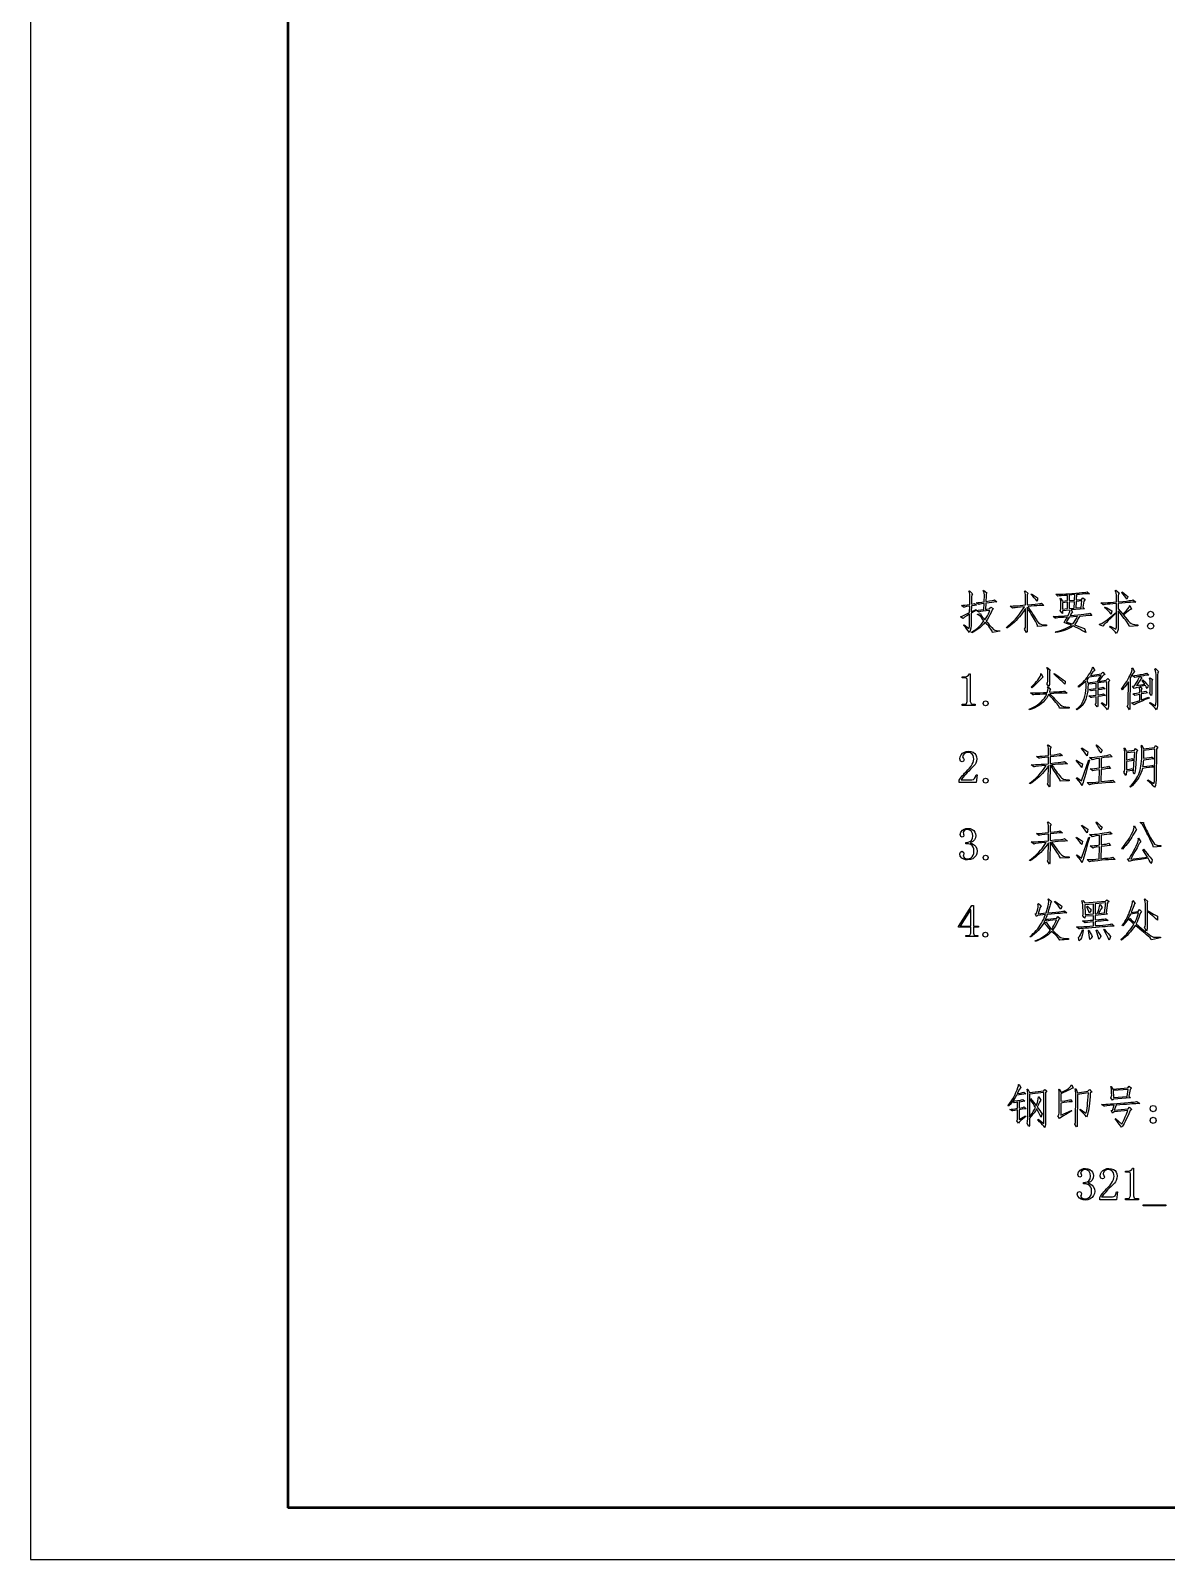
# Model space of a CAD drawing. Extents: x 0 to 420, y 0 to 297.
# Drawn here: x 0 to 110.3, y 0 to 148.5 of the extents above; entities that cross this region are included whole.
import ezdxf

# ---------------------------------------------------------------- set-up
doc = ezdxf.new("R2010")
doc.units = 0

msp = doc.modelspace()

# ---------------------------------------------------------------- linework, layer by layer
at = {"color": 7, "lineweight": 25}
for p, q in [((0, 297), (0, 0)), ((0, 0), (420, 0))]:
    msp.add_line(p, q, dxfattribs=at)
at = {"color": 7, "lineweight": 50}
for p in [(25, 292), (415, 5)]:
    msp.add_line(p, (25, 5), dxfattribs=at)
at = {"color": 7, "lineweight": 25}
for points in [[(91.35, 90.72), (91.33, 90.44), (91.27, 90.22), (91.19, 90.04), (91.09, 90.19), (90.96, 90.36), (90.81, 90.54), (90.63, 90.74), (90.67, 90.79), (91.14, 90.42), (91.19, 90.63), (91.19, 90.85), (91.21, 91.81), (90.93, 91.64), (90.73, 91.51), (90.61, 91.43), (90.56, 91.39), (90.32, 91.55), (90.44, 91.59), (90.63, 91.67), (90.88, 91.8), (91.21, 91.97), (91.23, 92.6), (90.91, 92.55), (90.71, 92.51), (90.63, 92.48), (90.44, 92.67), (90.57, 92.68), (90.75, 92.69), (90.97, 92.72), (91.23, 92.76), (91.25, 93.42), (91.25, 93.71), (91.21, 93.92), (91.14, 94.04), (91.19, 94.07), (91.51, 93.79), (91.43, 93.69), (91.4, 93.46), (91.39, 92.79), (91.55, 92.83), (91.68, 92.86), (91.88, 92.69), (91.69, 92.67), (91.39, 92.63), (91.37, 92.04), (91.84, 92.28), (91.88, 92.21), (91.37, 91.9)], [(91.98, 91.83), (92.28, 91.88), (92.35, 91.69), (92.44, 91.57), (92.56, 91.43), (92.7, 91.27), (92.83, 91.47), (92.95, 91.66), (93.04, 91.84), (93.12, 92.01), (93.18, 92.18), (92.82, 92.13), (92.54, 92.09), (92.32, 92.06), (92.19, 92.03), (92.12, 92), (91.88, 92.18), (92.06, 92.19), (92.31, 92.22), (92.61, 92.27), (92.63, 92.85), (92.38, 92.81), (92.2, 92.78), (92.11, 92.74), (91.86, 92.93), (92.01, 92.94), (92.19, 92.96), (92.4, 92.98), (92.63, 93.02), (92.65, 93.65), (92.62, 93.89), (92.54, 94.09), (92.58, 94.13), (92.88, 93.88), (92.82, 93.77), (92.81, 93.55), (92.79, 93.04), (93.15, 93.1), (93.41, 93.14), (93.57, 93.18), (93.63, 93.21), (93.86, 93.02), (93.74, 93.01), (93.58, 92.99), (93.36, 92.96), (93.1, 92.93), (92.79, 92.88), (92.77, 92.28), (93.19, 92.35), (93.28, 92.51), (93.51, 92.35), (93.4, 92.23), (93.3, 91.99), (93.18, 91.76), (93.07, 91.55), (92.95, 91.34), (92.82, 91.14), (92.98, 90.96), (93.12, 90.79), (93.24, 90.65), (93.36, 90.52), (93.55, 90.34), (93.68, 90.27), (93.84, 90.24), (94.16, 90.21), (94.16, 90.16), (93.44, 90.04), (93.41, 90.16), (93.29, 90.35), (93.19, 90.48), (93.07, 90.64), (92.92, 90.82), (92.74, 91.04), (92.56, 90.85), (92.39, 90.67), (92.2, 90.5), (92.02, 90.36), (91.82, 90.22), (91.62, 90.11), (91.42, 90), (91.39, 90.06), (91.6, 90.19), (91.81, 90.34), (92, 90.49), (92.17, 90.65), (92.33, 90.81), (92.48, 90.98), (92.61, 91.16), (92.48, 91.34), (92.36, 91.48), (92.25, 91.61), (92.11, 91.73), (91.98, 91.78)], [(97.82, 90.63), (97.82, 90.71), (97.75, 90.88), (97.6, 91.14), (97.52, 91.29), (97.43, 91.45), (97.32, 91.62), (97.21, 91.81), (97.09, 92.02), (96.95, 92.24), (96.81, 92.48), (96.81, 90.49), (96.8, 90.11), (96.74, 90.04), (96.56, 90.37), (96.63, 90.52), (96.65, 90.76), (96.65, 92.37), (96.51, 92.16), (96.36, 91.95), (96.21, 91.76), (96.06, 91.57), (95.9, 91.39), (95.74, 91.21), (95.57, 91.05), (95.39, 90.89), (95.21, 90.74), (95.03, 90.59), (94.84, 90.46), (94.79, 90.53), (94.97, 90.68), (95.15, 90.84), (95.33, 91), (95.5, 91.17), (95.66, 91.34), (95.82, 91.52), (95.98, 91.71), (96.13, 91.91), (96.27, 92.11), (96.41, 92.32), (96.54, 92.53), (96.17, 92.5), (95.87, 92.47), (95.64, 92.44), (95.48, 92.42), (95.38, 92.41), (95.14, 92.6), (95.29, 92.6), (95.46, 92.61), (95.66, 92.62), (95.87, 92.63), (96.11, 92.65), (96.37, 92.68), (96.65, 92.71), (96.65, 93.44), (96.64, 93.69), (96.61, 93.89), (96.54, 94.02), (96.6, 94.07), (96.89, 93.83), (96.82, 93.72), (96.81, 93.44), (96.81, 92.71), (97.22, 92.74), (97.57, 92.78), (97.84, 92.81), (98.03, 92.84), (98.15, 92.86), (98.19, 92.88), (98.44, 92.67), (98.32, 92.67), (98.16, 92.66), (97.97, 92.65), (97.75, 92.63), (97.5, 92.61), (97.21, 92.58), (96.89, 92.55), (97.08, 92.24), (97.25, 91.97), (97.4, 91.74), (97.52, 91.54), (97.62, 91.38), (97.7, 91.26), (97.76, 91.17), (97.92, 90.97), (98.06, 90.86), (98.19, 90.82), (98.4, 90.79), (98.68, 90.78), (98.68, 90.69)], [(97.81, 93.41), (97.8, 93.24), (97.77, 93.09), (97.64, 93.24), (97.5, 93.4), (97.35, 93.56), (97.19, 93.72), (97.23, 93.79)], [(102.36, 90.41), (102.43, 90.24), (102.5, 90.04), (102.32, 90.14), (102.13, 90.24), (101.93, 90.35), (101.72, 90.45), (101.5, 90.56), (101.27, 90.67), (101.1, 90.56), (100.91, 90.45), (100.72, 90.36), (100.51, 90.27), (100.3, 90.19), (100.07, 90.13), (99.83, 90.07), (99.58, 90.02), (99.51, 90.11), (99.79, 90.17), (100.05, 90.24), (100.29, 90.32), (100.52, 90.42), (100.73, 90.52), (100.93, 90.63), (101.11, 90.76), (100.98, 90.8), (100.82, 90.85), (100.62, 90.91), (100.39, 90.99), (100.51, 91.19), (100.62, 91.37), (100.71, 91.53), (100.33, 91.5), (100.03, 91.48), (99.8, 91.46), (99.63, 91.44), (99.53, 91.42), (99.34, 91.6), (99.46, 91.6), (99.63, 91.6), (99.85, 91.61), (100.11, 91.63), (100.42, 91.66), (100.78, 91.69), (100.85, 91.85), (100.91, 91.97), (100.95, 92.08), (100.97, 92.21), (100.25, 92.14), (100.25, 91.96), (100.23, 91.88), (100.17, 91.94), (100.02, 92.16), (100.07, 92.29), (100.09, 92.44), (100.09, 92.9), (100.06, 93.12), (100, 93.34), (100.08, 93.37), (100.25, 93.07), (100.72, 93.13), (100.72, 93.63), (100.39, 93.62), (100.12, 93.6), (99.92, 93.58), (99.79, 93.56), (99.6, 93.76), (99.73, 93.75), (99.89, 93.76), (100.08, 93.76), (100.3, 93.77), (100.56, 93.79), (100.84, 93.8), (101.16, 93.83), (101.53, 93.86), (101.85, 93.88), (102.11, 93.91), (102.33, 93.93), (102.5, 93.95), (102.62, 93.97), (102.86, 93.79), (102.75, 93.79), (102.59, 93.78), (102.4, 93.78), (102.17, 93.76), (101.9, 93.74), (101.6, 93.72), (101.57, 93.2), (102.09, 93.25), (102.2, 93.41), (102.43, 93.23), (102.3, 93.07), (102.2, 92.51), (102.37, 92.34), (101.09, 92.23), (101.22, 92.02), (101.1, 91.92), (101.04, 91.81), (100.97, 91.69), (101.37, 91.72), (101.73, 91.75), (102.04, 91.78), (102.3, 91.81), (102.51, 91.84), (102.68, 91.86), (102.81, 91.88), (102.88, 91.9), (103.09, 91.69), (102.95, 91.68), (102.76, 91.67), (102.51, 91.66), (102.22, 91.63), (101.88, 91.6), (101.77, 91.38), (101.65, 91.17), (101.53, 90.97), (101.39, 90.79), (101.61, 90.71), (101.81, 90.63), (102.01, 90.55), (102.19, 90.48)], [(100.88, 93.65), (100.88, 93.14), (101.41, 93.18), (101.44, 93.71)], [(105.41, 94.13), (105.74, 93.9), (105.67, 93.78), (105.65, 93.55), (105.65, 93.02), (106.09, 93.06), (106.44, 93.09), (106.72, 93.13), (106.92, 93.15), (107.05, 93.18), (107.09, 93.2), (107.35, 92.99), (107.22, 92.98), (107.05, 92.97), (106.84, 92.95), (106.6, 92.94), (106.32, 92.92), (106.01, 92.89), (105.65, 92.86), (105.65, 92.34), (106.09, 91.81), (106.3, 92.01), (106.47, 92.18), (106.6, 92.32), (106.72, 92.49), (106.74, 92.63), (106.79, 92.65), (106.93, 92.3), (106.84, 92.28), (106.64, 92.13), (106.45, 91.98), (106.29, 91.85), (106.16, 91.72), (106.35, 91.48), (106.51, 91.29), (106.63, 91.16), (106.78, 91.02), (106.92, 90.91), (107.06, 90.85), (107.27, 90.81), (107.55, 90.78), (107.55, 90.69), (106.74, 90.63), (106.71, 90.73), (106.61, 90.89), (106.45, 91.12), (106.35, 91.26), (106.23, 91.41), (106.11, 91.57), (105.97, 91.75), (105.82, 91.94), (105.65, 92.14), (105.65, 90.56), (105.63, 90.33), (105.57, 90.13), (105.49, 89.95), (105.36, 90.11), (105.2, 90.27), (105.02, 90.43), (104.81, 90.6), (104.86, 90.65), (105.42, 90.35), (105.47, 90.56), (105.49, 90.85), (105.49, 92.85), (105.14, 92.82), (104.84, 92.79), (104.59, 92.77), (104.4, 92.74), (104.27, 92.72), (104.2, 92.71), (103.97, 92.92), (104.09, 92.91), (104.24, 92.92), (104.43, 92.92), (104.65, 92.94), (104.9, 92.95), (105.18, 92.98), (105.49, 93), (105.49, 93.65), (105.45, 93.9), (105.35, 94.07)], [(106.6, 93.53), (106.56, 93.4), (106.48, 93.27), (106.38, 93.43), (106.27, 93.59), (106.14, 93.76), (105.99, 93.93), (106.04, 93.99), (106.24, 93.83), (106.43, 93.67)], [(100.25, 92.3), (100.72, 92.35), (100.72, 92.97), (100.25, 92.92)], [(101.37, 92.41), (101.41, 93.02), (100.88, 92.99), (100.88, 92.37)], [(101.57, 93.04), (101.53, 92.42), (102.04, 92.46), (102.13, 93.11)], [(105.02, 92.14), (105.01, 91.99), (104.97, 91.83), (104.83, 91.98), (104.67, 92.13), (104.5, 92.29), (104.32, 92.46), (104.35, 92.51), (104.53, 92.42), (104.7, 92.32), (104.86, 92.23)], [(109.11, 91.79), (109.02, 91.58), (108.79, 91.49), (108.58, 91.58), (108.49, 91.79), (108.58, 92.02), (108.79, 92.11), (109.02, 92.02)], [(101.23, 90.86), (101.36, 91.03), (101.48, 91.21), (101.59, 91.39), (101.69, 91.58), (100.9, 91.53), (100.79, 91.36), (100.69, 91.2), (100.6, 91.06), (100.84, 90.97), (101.05, 90.91)], [(103.85, 90.86), (103.93, 90.87), (104.05, 90.92), (104.19, 91), (104.37, 91.12), (104.57, 91.27), (104.81, 91.46), (105.08, 91.69), (105.37, 91.95), (105.42, 91.9), (105.14, 91.63), (104.89, 91.39), (104.68, 91.19), (104.5, 91.02), (104.36, 90.88), (104.26, 90.77), (104.19, 90.69), (104.16, 90.65), (103.83, 90.79)], [(109.11, 90.65), (109.02, 90.44), (108.79, 90.35), (108.58, 90.44), (108.49, 90.65), (108.58, 90.88), (108.79, 90.97), (109.02, 90.88)], [(98.96, 84.97), (98.9, 84.78), (98.71, 85.04), (98.79, 85.15), (98.8, 85.3), (98.82, 86.15), (98.8, 86.41), (98.71, 86.6), (98.75, 86.64), (99.04, 86.41), (98.98, 86.3), (98.97, 86.06)], [(103.98, 86.01), (104.16, 86.18), (104.35, 85.97), (104.23, 85.89), (104.1, 85.75), (104, 85.63), (103.88, 85.47), (103.75, 85.29), (104.49, 85.39), (104.63, 85.57), (104.84, 85.37), (104.7, 85.25), (104.7, 83.06), (104.69, 82.85), (104.66, 82.68), (104.61, 82.53), (104.52, 82.64), (104.38, 82.78), (104.22, 82.95), (104.02, 83.15), (104.05, 83.22), (104.47, 82.95), (104.54, 83.06), (104.54, 85.23), (103.68, 85.13), (103.68, 84.6), (103.92, 84.65), (104.09, 84.69), (104.19, 84.73), (104.38, 84.57), (104.22, 84.55), (103.99, 84.51), (103.68, 84.46), (103.68, 83.97), (103.94, 84.01), (104.12, 84.04), (104.23, 84.08), (104.42, 83.92), (104.24, 83.9), (103.99, 83.86), (103.68, 83.81), (103.68, 82.92), (103.61, 82.8), (103.42, 83.08), (103.5, 83.17), (103.52, 83.37), (103.52, 83.8), (103.26, 83.76), (103.08, 83.73), (103, 83.71), (102.79, 83.88), (102.97, 83.89), (103.22, 83.91), (103.52, 83.95), (103.52, 84.44), (103.22, 84.41), (103.03, 84.37), (102.82, 84.51), (102.98, 84.52), (103.21, 84.55), (103.52, 84.59), (103.52, 85.09), (102.72, 85.01), (102.71, 84.68), (102.69, 84.37), (102.64, 84.08), (102.58, 83.82), (102.5, 83.57), (102.4, 83.34), (102.28, 83.14), (102.15, 82.95), (101.99, 82.79), (101.82, 82.64), (101.63, 82.51), (101.58, 82.59), (101.75, 82.71), (101.9, 82.86), (102.04, 83.02), (102.16, 83.2), (102.26, 83.4), (102.35, 83.62), (102.42, 83.86), (102.47, 84.11), (102.51, 84.39), (102.53, 84.68), (102.54, 84.99), (102.52, 85.32), (102.38, 85.19), (102.22, 85.04), (102.03, 84.89), (101.82, 84.73), (101.75, 84.81), (101.93, 84.95), (102.09, 85.08), (102.24, 85.22), (102.37, 85.36), (102.49, 85.51), (102.62, 85.67), (102.74, 85.85), (102.88, 86.04), (103.02, 86.29), (103.11, 86.49), (103.14, 86.64), (103.19, 86.66), (103.37, 86.34), (103.18, 86.2), (103.09, 86.07), (102.95, 85.87)], [(106.65, 85.25), (106.53, 85.09), (106.41, 84.93), (106.29, 84.77), (106.15, 84.62), (106.02, 84.46), (105.96, 84.53), (106.11, 84.73), (106.24, 84.92), (106.36, 85.11), (106.48, 85.29), (106.59, 85.47), (106.69, 85.65), (106.78, 85.83), (106.94, 86.18), (107.01, 86.42), (106.98, 86.55), (107.03, 86.59), (107.24, 86.23), (107.1, 86.09), (107.02, 85.96), (106.92, 85.78), (106.81, 85.55), (106.79, 82.87), (106.78, 82.58), (106.74, 82.53), (106.53, 82.9), (106.61, 83.02), (106.63, 83.27)], [(109.26, 82.92), (109.3, 83.05), (109.32, 83.39), (109.32, 85.95), (109.31, 86.14), (109.28, 86.31), (109.21, 86.46), (109.26, 86.53), (109.56, 86.25), (109.49, 86.16), (109.47, 85.88), (109.47, 83.13), (109.47, 82.91), (109.43, 82.71), (109.37, 82.51), (109.25, 82.67), (109.1, 82.83), (108.91, 83), (108.7, 83.18), (108.75, 83.25)], [(91.26, 86.01), (91.26, 83.34), (91.35, 83.13), (91.46, 83.08), (91.6, 83.06), (91.77, 83.06), (91.77, 82.95), (90.49, 82.95), (90.49, 83.06), (90.65, 83.06), (90.8, 83.08), (90.9, 83.13), (90.98, 83.34), (90.98, 85.46), (90.94, 85.58), (90.81, 85.62), (90.49, 85.62), (90.49, 85.73), (90.65, 85.73), (90.84, 85.74), (90.99, 85.8), (91.11, 85.88), (91.19, 86.01)], [(99.96, 82.67), (99.9, 82.84), (99.71, 83.1), (99.59, 83.24), (99.46, 83.4), (99.29, 83.59), (99.11, 83.8), (98.9, 84.04), (98.79, 83.83), (98.67, 83.63), (98.52, 83.45), (98.36, 83.28), (98.18, 83.12), (97.99, 82.98), (97.78, 82.85), (97.55, 82.73), (97.31, 82.62), (97.04, 82.53), (97.01, 82.6), (97.28, 82.72), (97.54, 82.85), (97.77, 82.99), (97.98, 83.14), (98.17, 83.3), (98.33, 83.48), (98.48, 83.66), (98.61, 83.85), (98.71, 84.06), (98.34, 84.04), (98.02, 84.02), (97.77, 84.01), (97.57, 84), (97.44, 83.99), (97.36, 83.99), (97.13, 84.18), (97.23, 84.17), (97.37, 84.16), (97.55, 84.16), (97.78, 84.17), (98.06, 84.18), (98.39, 84.19), (98.76, 84.22), (98.82, 84.44), (98.83, 84.61), (98.78, 84.73), (98.82, 84.76), (99.08, 84.57), (99.01, 84.47), (98.96, 84.23), (99.35, 84.26), (99.68, 84.28), (99.96, 84.3), (100.17, 84.31), (100.33, 84.32), (100.43, 84.33), (100.47, 84.34), (100.69, 84.13), (100.61, 84.14), (100.47, 84.14), (100.28, 84.14), (100.04, 84.13), (99.75, 84.13), (99.4, 84.11), (99.01, 84.09), (99.17, 83.91), (99.32, 83.74), (99.47, 83.59), (99.6, 83.45), (99.72, 83.32), (99.9, 83.14), (100.05, 83.01), (100.17, 82.92), (100.32, 82.86), (100.56, 82.81), (100.89, 82.78), (100.89, 82.69)], [(98.17, 86.04), (98.34, 85.71), (98.25, 85.64), (98.03, 85.41), (97.9, 85.27), (97.76, 85.12), (97.61, 84.97), (97.44, 84.81), (97.25, 84.66), (97.2, 84.71), (97.39, 84.91), (97.57, 85.1), (97.71, 85.27), (97.84, 85.42), (97.95, 85.56), (98.07, 85.75), (98.13, 85.91), (98.13, 86.02)], [(100.45, 85.01), (100.33, 85.13), (100.19, 85.27), (100.03, 85.42), (99.84, 85.6), (99.63, 85.79), (99.4, 86.01), (99.43, 86.06), (99.6, 85.94), (99.78, 85.82), (99.95, 85.69), (100.13, 85.57), (100.31, 85.44), (100.5, 85.3), (100.49, 85.17)], [(102.7, 85.15), (103.63, 85.27), (103.74, 85.46), (103.86, 85.66), (103.98, 85.87), (102.84, 85.71), (102.71, 85.55), (102.59, 85.41)], [(107.74, 84.78), (107.96, 84.62), (107.89, 84.41), (107.89, 84.23), (108.18, 84.3), (108.33, 84.34), (108.51, 84.16), (108.35, 84.15), (108.15, 84.12), (107.89, 84.08), (107.89, 83.5), (108.63, 83.76), (108.65, 83.67), (108.28, 83.51), (107.97, 83.37), (107.71, 83.26), (107.5, 83.16), (107.35, 83.09), (107.25, 83.04), (107.21, 83.01), (106.95, 83.2), (107.07, 83.22), (107.24, 83.27), (107.46, 83.34), (107.74, 83.44), (107.74, 84.02), (107.42, 83.96), (107.26, 83.92), (107.07, 84.09), (107.21, 84.11), (107.44, 84.14), (107.74, 84.2), (107.74, 84.46), (107.73, 84.63), (107.67, 84.74), (107.39, 84.67), (107.21, 84.6), (107.05, 84.81), (107.24, 84.85), (107.39, 85.1), (107.51, 85.3), (107.6, 85.47), (107.69, 85.66), (107.74, 85.78), (107.39, 85.69), (107.26, 85.66), (107.05, 85.83), (107.24, 85.85), (107.48, 85.89), (107.79, 85.94), (108.09, 86), (108.3, 86.05), (108.42, 86.09), (108.61, 85.9), (108.51, 85.9), (108.34, 85.88), (108.1, 85.84), (107.79, 85.78), (107.93, 85.55), (107.85, 85.49), (107.72, 85.32), (107.62, 85.17), (107.52, 85.02), (107.42, 84.87), (108.23, 85.02), (107.98, 85.37), (108.03, 85.43), (108.23, 85.24), (108.41, 85.06), (108.56, 84.9), (108.53, 84.76), (108.46, 84.6), (108.37, 84.76), (108.3, 84.9)], [(108.91, 84.13), (108.88, 83.92), (108.7, 84.13), (108.74, 84.23), (108.75, 84.41), (108.75, 85.2), (108.74, 85.41), (108.68, 85.6), (108.74, 85.64), (108.98, 85.46), (108.93, 85.32), (108.91, 85.16)], [(93.01, 83.15), (92.94, 82.97), (92.76, 82.9), (92.59, 82.97), (92.52, 83.15), (92.59, 83.32), (92.76, 83.39), (92.94, 83.32)], [(99.04, 78.11), (99.42, 78.16), (99.71, 78.21), (99.9, 78.24), (99.99, 78.27), (100.23, 78.08), (100.1, 78.07), (99.92, 78.06), (99.68, 78.03), (99.39, 78), (99.04, 77.96), (99.04, 77.32), (99.47, 77.36), (99.82, 77.4), (100.09, 77.43), (100.28, 77.46), (100.39, 77.48), (100.43, 77.5), (100.71, 77.27), (100.62, 77.27), (100.49, 77.27), (100.31, 77.26), (100.1, 77.25), (99.83, 77.23), (99.53, 77.2), (99.18, 77.17), (99.35, 76.94), (99.49, 76.73), (99.62, 76.56), (99.72, 76.41), (99.81, 76.29), (99.94, 76.13), (100.06, 75.99), (100.17, 75.88), (100.32, 75.79), (100.56, 75.74), (100.88, 75.73), (100.88, 75.64), (100, 75.59), (100, 75.68), (99.93, 75.84), (99.79, 76.06), (99.7, 76.2), (99.59, 76.36), (99.47, 76.53), (99.34, 76.72), (99.2, 76.94), (99.04, 77.17), (99.02, 75.32), (99.02, 75.07), (98.97, 75.03), (98.78, 75.34), (98.85, 75.48), (98.86, 75.76), (98.88, 77.1), (98.74, 76.89), (98.59, 76.7), (98.44, 76.51), (98.28, 76.33), (98.12, 76.17), (97.96, 76), (97.79, 75.85), (97.61, 75.71), (97.43, 75.57), (97.25, 75.44), (97.06, 75.32), (97.02, 75.39), (97.22, 75.54), (97.41, 75.7), (97.6, 75.86), (97.77, 76.02), (97.94, 76.19), (98.1, 76.37), (98.25, 76.55), (98.39, 76.73), (98.53, 76.92), (98.65, 77.11), (98.24, 77.08), (97.9, 77.05), (97.66, 77.02), (97.51, 77), (97.44, 76.97), (97.18, 77.18), (97.28, 77.18), (97.43, 77.19), (97.62, 77.2), (97.86, 77.21), (98.16, 77.23), (98.5, 77.26), (98.88, 77.29), (98.88, 77.94), (98.51, 77.9), (98.24, 77.86), (98.05, 77.84), (97.95, 77.82), (97.71, 77.99), (97.85, 78), (98.04, 78.01), (98.27, 78.03), (98.55, 78.06), (98.88, 78.1), (98.88, 78.57), (98.88, 78.78), (98.84, 78.95), (98.78, 79.08), (98.83, 79.11), (99.13, 78.89), (99.05, 78.76), (99.04, 78.48)], [(102.63, 78.06), (102.51, 78.23), (102.38, 78.4), (102.24, 78.58), (102.08, 78.76), (102.12, 78.82), (102.7, 78.43), (102.67, 78.24)], [(103.54, 79.11), (103.73, 78.95), (103.91, 78.79), (104.08, 78.62), (104.03, 78.47), (103.96, 78.32), (103.86, 78.5), (103.75, 78.69), (103.63, 78.88), (103.5, 79.08)], [(106.44, 76.55), (106.43, 76.2), (106.39, 76.15), (106.19, 76.47), (106.27, 76.57), (106.28, 76.76), (106.28, 78.22), (106.28, 78.41), (106.27, 78.6), (106.23, 78.8), (106.3, 78.83), (106.42, 78.52), (107.23, 78.59), (107.33, 78.78), (107.56, 78.57), (107.42, 78.45), (107.4, 78.06), (107.38, 77.72), (107.36, 77.42), (107.35, 77.17), (107.33, 76.96), (107.32, 76.79), (107.31, 76.67), (107.3, 76.6), (107.27, 76.42), (107.24, 76.32), (107.18, 76.29), (107.15, 76.38), (107.09, 76.62)], [(108.02, 77.01), (108.42, 77.04), (108.71, 77.07), (108.9, 77.1), (108.98, 77.13), (109.18, 76.96), (109.08, 76.95), (108.91, 76.94), (108.68, 76.91), (108.37, 76.88), (108, 76.83), (107.93, 76.6), (107.85, 76.38), (107.75, 76.16), (107.64, 75.95), (107.51, 75.75), (107.37, 75.55), (107.21, 75.37), (107.03, 75.18), (106.84, 75.01), (106.79, 75.06), (106.95, 75.22), (107.09, 75.39), (107.22, 75.56), (107.35, 75.74), (107.46, 75.91), (107.56, 76.09), (107.64, 76.28), (107.72, 76.47), (107.78, 76.66), (107.82, 76.85), (107.86, 77.06), (107.89, 77.28), (107.92, 77.53), (107.93, 77.8), (107.94, 78.09), (107.94, 78.43), (107.93, 78.7), (107.91, 78.91), (107.88, 79.04), (107.93, 79.08), (108.09, 78.73), (109.16, 78.85), (109.28, 79.06), (109.51, 78.9), (109.37, 78.71), (109.33, 75.73), (109.31, 75.42), (109.26, 75.18), (109.19, 75.01), (109.06, 75.15), (108.9, 75.31), (108.71, 75.48), (108.49, 75.66), (108.53, 75.71), (109.11, 75.38), (109.16, 75.56), (109.18, 75.8), (109.21, 78.69), (108.11, 78.57), (108.09, 77.82), (108.42, 77.86), (108.68, 77.89), (108.86, 77.92), (108.96, 77.94), (109.14, 77.76), (109, 77.75), (108.83, 77.74), (108.62, 77.71), (108.37, 77.68), (108.09, 77.64), (108.08, 77.47), (108.06, 77.26)], [(91.61, 77.73), (91.6, 77.92), (91.55, 78.08), (91.47, 78.21), (91.3, 78.34), (91.05, 78.38), (90.86, 78.35), (90.69, 78.26), (90.58, 78.13), (90.54, 77.97), (90.61, 77.8), (90.67, 77.66), (90.62, 77.53), (90.49, 77.48), (90.32, 77.54), (90.26, 77.75), (90.29, 77.97), (90.38, 78.16), (90.53, 78.31), (90.71, 78.41), (90.89, 78.48), (91.09, 78.5), (91.34, 78.48), (91.55, 78.41), (91.71, 78.29), (91.82, 78.14), (91.89, 77.96), (91.91, 77.76), (91.89, 77.55), (91.82, 77.34), (91.74, 77.2), (91.64, 77.07), (91.51, 76.94), (91.31, 76.75), (91.14, 76.58), (90.98, 76.42), (90.85, 76.27), (90.73, 76.14), (90.57, 75.96), (90.46, 75.82), (90.4, 75.73), (91.44, 75.73), (91.58, 75.76), (91.7, 75.85), (91.79, 76), (91.84, 76.22), (91.95, 76.22), (91.84, 75.47), (90.21, 75.47), (90.21, 75.69), (90.33, 75.87), (90.5, 76.1), (90.61, 76.22), (90.73, 76.36), (90.88, 76.51), (91.04, 76.68), (91.22, 76.87), (91.36, 77.06), (91.47, 77.24), (91.55, 77.41), (91.6, 77.57)], [(102.12, 76.92), (102.03, 77.04), (101.91, 77.19), (101.76, 77.38), (101.57, 77.59), (101.61, 77.64), (101.79, 77.51), (101.98, 77.39), (102.17, 77.27), (102.15, 77.1)], [(102.85, 77.62), (102.77, 77.31), (102.68, 77.01), (102.61, 76.74), (102.53, 76.48), (102.46, 76.24), (102.4, 76.01), (102.34, 75.81), (102.29, 75.62), (102.24, 75.45), (102.19, 75.3), (102.15, 75.17), (102.08, 75.28), (101.97, 75.43), (101.81, 75.64), (101.61, 75.89), (101.64, 75.94), (102.08, 75.61), (102.78, 77.66)], [(105.06, 77.96), (104.94, 77.95), (104.77, 77.94), (104.55, 77.91), (104.29, 77.88), (103.98, 77.83), (103.98, 76.9), (104.26, 76.95), (104.48, 76.98), (104.63, 77.02), (104.71, 77.04), (104.89, 76.83), (104.77, 76.83), (104.57, 76.81), (104.31, 76.77), (103.98, 76.73), (103.96, 75.55), (104.33, 75.59), (104.63, 75.62), (104.86, 75.65), (105.03, 75.67), (105.12, 75.69), (105.34, 75.48), (105.26, 75.49), (105.12, 75.48), (104.93, 75.47), (104.69, 75.45), (104.4, 75.43), (104.06, 75.39), (103.67, 75.36), (103.35, 75.32), (103.11, 75.29), (102.95, 75.27), (102.87, 75.25), (102.63, 75.47), (102.76, 75.46), (102.94, 75.46), (103.17, 75.47), (103.46, 75.5), (103.8, 75.54), (103.82, 76.71), (103.52, 76.67), (103.31, 76.62), (103.2, 76.59), (102.92, 76.8), (103.12, 76.8), (103.33, 76.82), (103.56, 76.85), (103.82, 76.89), (103.82, 77.8), (103.47, 77.75), (103.24, 77.71), (103.13, 77.68), (102.87, 77.89), (102.98, 77.88), (103.14, 77.89), (103.34, 77.92), (103.6, 77.95), (103.91, 77.99), (104.27, 78.05), (104.55, 78.1), (104.74, 78.14), (104.84, 78.17)], [(106.44, 77.68), (106.74, 77.72), (106.94, 77.75), (107.02, 77.78), (107.21, 77.62), (107.25, 78.41), (106.44, 78.34)], [(106.44, 76.73), (106.73, 76.76), (106.92, 76.79), (107, 76.82), (107.12, 76.61), (107.15, 76.82), (107.17, 77.05), (107.18, 77.31), (107.19, 77.59), (106.44, 77.5)], [(93.01, 75.66), (92.94, 75.48), (92.76, 75.41), (92.59, 75.48), (92.52, 75.66), (92.59, 75.83), (92.76, 75.9), (92.94, 75.83)], [(99.04, 70.63), (99.42, 70.68), (99.71, 70.72), (99.9, 70.75), (99.99, 70.78), (100.23, 70.59), (100.1, 70.59), (99.92, 70.57), (99.68, 70.55), (99.39, 70.51), (99.04, 70.47), (99.04, 69.84), (99.47, 69.88), (99.82, 69.91), (100.09, 69.94), (100.28, 69.97), (100.39, 69.99), (100.43, 70.01), (100.71, 69.78), (100.62, 69.79), (100.49, 69.78), (100.31, 69.77), (100.1, 69.76), (99.83, 69.74), (99.53, 69.71), (99.18, 69.68), (99.35, 69.45), (99.49, 69.24), (99.62, 69.07), (99.72, 68.92), (99.81, 68.8), (99.94, 68.64), (100.06, 68.5), (100.17, 68.39), (100.32, 68.31), (100.56, 68.26), (100.88, 68.24), (100.88, 68.15), (100, 68.1), (100, 68.19), (99.93, 68.35), (99.79, 68.57), (99.7, 68.71), (99.59, 68.87), (99.47, 69.04), (99.34, 69.24), (99.2, 69.45), (99.04, 69.68), (99.02, 67.84), (99.02, 67.59), (98.97, 67.54), (98.78, 67.85), (98.85, 67.99), (98.86, 68.27), (98.88, 69.61), (98.74, 69.41), (98.59, 69.21), (98.44, 69.02), (98.28, 68.85), (98.12, 68.68), (97.96, 68.52), (97.79, 68.36), (97.61, 68.22), (97.43, 68.08), (97.25, 67.96), (97.06, 67.84), (97.02, 67.91), (97.22, 68.06), (97.41, 68.21), (97.6, 68.37), (97.77, 68.54), (97.94, 68.7), (98.1, 68.88), (98.25, 69.06), (98.39, 69.24), (98.53, 69.43), (98.65, 69.63), (98.24, 69.59), (97.9, 69.56), (97.66, 69.53), (97.51, 69.51), (97.44, 69.49), (97.18, 69.7), (97.28, 69.69), (97.43, 69.7), (97.62, 69.71), (97.86, 69.72), (98.16, 69.74), (98.5, 69.77), (98.88, 69.8), (98.88, 70.45), (98.51, 70.41), (98.24, 70.38), (98.05, 70.35), (97.95, 70.33), (97.71, 70.5), (97.85, 70.51), (98.04, 70.52), (98.27, 70.54), (98.55, 70.57), (98.88, 70.61), (98.88, 71.08), (98.88, 71.29), (98.84, 71.46), (98.78, 71.59), (98.83, 71.63), (99.13, 71.4), (99.05, 71.27), (99.04, 70.99)], [(102.63, 70.57), (102.51, 70.74), (102.38, 70.92), (102.24, 71.09), (102.08, 71.27), (102.12, 71.33), (102.7, 70.94), (102.67, 70.75)], [(103.54, 71.63), (103.73, 71.46), (103.91, 71.3), (104.08, 71.13), (104.03, 70.98), (103.96, 70.84), (103.86, 71.02), (103.75, 71.2), (103.63, 71.39), (103.5, 71.59)], [(109.79, 69.24), (109.09, 69.17), (109.05, 69.29), (108.97, 69.49), (108.83, 69.76), (108.72, 69.98), (108.61, 70.19), (108.52, 70.37), (108.43, 70.54), (108.32, 70.75), (108.22, 70.96), (108.11, 71.18), (107.97, 71.43), (107.82, 71.54), (107.82, 71.61), (108.12, 71.57), (108.12, 71.49), (108.18, 71.31), (108.31, 71.04), (108.4, 70.85), (108.5, 70.66), (108.6, 70.47), (108.7, 70.28), (108.8, 70.1), (108.96, 69.83), (109.09, 69.63), (109.19, 69.49), (109.32, 69.41), (109.52, 69.35), (109.79, 69.33)], [(91.95, 68.78), (91.92, 68.57), (91.84, 68.37), (91.7, 68.2), (91.52, 68.05), (91.29, 67.97), (91.02, 67.94), (90.82, 67.96), (90.64, 68.02), (90.47, 68.12), (90.3, 68.31), (90.25, 68.52), (90.32, 68.7), (90.46, 68.78), (90.61, 68.7), (90.65, 68.57), (90.61, 68.42), (90.58, 68.31), (90.71, 68.13), (90.85, 68.08), (91, 68.06), (91.19, 68.08), (91.35, 68.15), (91.47, 68.25), (91.56, 68.39), (91.61, 68.58), (91.63, 68.82), (91.61, 69.02), (91.56, 69.19), (91.46, 69.33), (91.32, 69.43), (91.11, 69.5), (90.84, 69.52), (90.84, 69.64), (91.06, 69.66), (91.23, 69.72), (91.36, 69.81), (91.48, 70.01), (91.53, 70.27), (91.49, 70.51), (91.39, 70.7), (91.23, 70.84), (90.98, 70.89), (90.86, 70.87), (90.72, 70.83), (90.58, 70.63), (90.61, 70.45), (90.65, 70.36), (90.61, 70.22), (90.49, 70.17), (90.36, 70.22), (90.3, 70.42), (90.36, 70.65), (90.53, 70.85), (90.69, 70.94), (90.86, 70.99), (91.05, 71.01), (91.27, 70.99), (91.46, 70.91), (91.61, 70.79), (91.73, 70.64), (91.8, 70.49), (91.82, 70.33), (91.79, 70.08), (91.69, 69.88), (91.52, 69.72), (91.28, 69.61), (91.51, 69.51), (91.69, 69.38), (91.81, 69.24), (91.91, 69.01)], [(102.12, 69.43), (102.03, 69.55), (101.91, 69.7), (101.76, 69.89), (101.57, 70.1), (101.61, 70.15), (101.79, 70.03), (101.98, 69.9), (102.17, 69.78), (102.15, 69.61)], [(102.85, 70.13), (102.77, 69.82), (102.68, 69.53), (102.61, 69.25), (102.53, 68.99), (102.46, 68.75), (102.4, 68.53), (102.34, 68.32), (102.29, 68.13), (102.24, 67.96), (102.19, 67.81), (102.15, 67.68), (102.08, 67.79), (101.97, 67.95), (101.81, 68.15), (101.61, 68.4), (101.64, 68.45), (102.08, 68.12), (102.78, 70.17)], [(105.06, 70.47), (104.94, 70.46), (104.77, 70.45), (104.55, 70.42), (104.29, 70.39), (103.98, 70.35), (103.98, 69.42), (104.26, 69.46), (104.48, 69.49), (104.63, 69.53), (104.71, 69.56), (104.89, 69.35), (104.77, 69.34), (104.57, 69.32), (104.31, 69.29), (103.98, 69.24), (103.96, 68.06), (104.33, 68.1), (104.63, 68.13), (104.86, 68.16), (105.03, 68.18), (105.12, 68.2), (105.34, 67.99), (105.26, 68), (105.12, 67.99), (104.93, 67.98), (104.69, 67.96), (104.4, 67.94), (104.06, 67.91), (103.67, 67.87), (103.35, 67.83), (103.11, 67.81), (102.95, 67.78), (102.87, 67.77), (102.63, 67.98), (102.76, 67.97), (102.94, 67.97), (103.17, 67.99), (103.46, 68.01), (103.8, 68.05), (103.82, 69.22), (103.52, 69.18), (103.31, 69.14), (103.2, 69.1), (102.92, 69.31), (103.12, 69.32), (103.33, 69.33), (103.56, 69.36), (103.82, 69.4), (103.82, 70.31), (103.47, 70.27), (103.24, 70.22), (103.13, 70.19), (102.87, 70.4), (102.98, 70.4), (103.14, 70.41), (103.34, 70.43), (103.6, 70.46), (103.91, 70.5), (104.27, 70.56), (104.55, 70.61), (104.74, 70.65), (104.84, 70.68)], [(106, 69.03), (106.17, 69.25), (106.33, 69.46), (106.47, 69.67), (106.61, 69.87), (106.73, 70.07), (106.85, 70.26), (106.95, 70.44), (107.09, 70.73), (107.17, 70.96), (107.2, 71.12), (107.18, 71.22), (107.23, 71.26), (107.44, 70.87), (107.36, 70.81), (107.19, 70.54), (107.08, 70.35), (106.97, 70.17), (106.86, 69.99), (106.75, 69.82), (106.65, 69.68), (106.53, 69.52), (106.39, 69.36), (106.23, 69.17), (106.05, 68.98)], [(108.51, 68.2), (108.04, 68.94), (108.11, 68.99), (108.29, 68.77), (108.45, 68.57), (108.6, 68.38), (108.74, 68.21), (108.86, 68.07), (108.96, 67.94), (108.9, 67.77), (108.82, 67.59), (108.74, 67.76), (108.65, 67.93), (108.56, 68.1), (108.16, 68.05), (107.82, 68), (107.52, 67.96), (107.26, 67.92), (107.06, 67.88), (106.9, 67.84), (106.8, 67.81), (106.74, 67.78), (106.56, 68.06), (106.74, 68.08), (106.85, 68.27), (106.96, 68.46), (107.07, 68.66), (107.18, 68.86), (107.29, 69.07), (107.39, 69.27), (107.51, 69.56), (107.58, 69.78), (107.61, 69.94), (107.58, 70.03), (107.63, 70.06), (107.86, 69.71), (107.8, 69.67), (107.7, 69.53), (107.56, 69.29), (107.48, 69.13), (107.38, 68.95), (107.27, 68.75), (107.15, 68.53), (107.01, 68.29), (106.86, 68.03)], [(93.01, 68.17), (92.94, 67.99), (92.76, 67.92), (92.59, 67.99), (92.52, 68.17), (92.59, 68.35), (92.76, 68.42), (92.94, 68.35)], [(97.71, 62.45), (97.57, 62.7), (97.69, 62.72), (97.78, 62.97), (97.84, 63.18), (97.88, 63.35), (97.89, 63.53), (97.85, 63.66), (97.92, 63.7), (98.15, 63.47), (98.03, 63.28), (97.99, 63.14), (97.93, 62.95), (97.87, 62.72), (98.66, 62.79), (98.73, 63.04), (98.79, 63.27), (98.84, 63.47), (98.88, 63.66), (98.9, 63.95), (98.85, 64.14), (98.89, 64.17), (99.19, 63.87), (99.1, 63.8), (99.04, 63.59), (99, 63.45), (98.95, 63.26), (98.89, 63.05), (98.82, 62.8), (99.23, 62.84), (99.59, 62.88), (99.88, 62.91), (100.11, 62.94), (100.28, 62.96), (100.39, 62.98), (100.43, 63), (100.66, 62.8), (100.55, 62.8), (100.41, 62.79), (100.23, 62.77), (100.01, 62.75), (99.76, 62.73), (99.46, 62.7), (99.13, 62.67), (98.76, 62.63), (98.68, 62.4), (98.57, 62.17), (98.7, 62.18), (98.88, 62.19), (99.1, 62.22), (99.37, 62.25), (99.69, 62.3), (99.8, 62.45), (100.01, 62.24), (99.87, 62.17), (99.76, 61.93), (99.65, 61.7), (99.53, 61.49), (99.4, 61.3), (99.27, 61.12), (99.52, 60.87), (99.74, 60.67), (99.91, 60.52), (100.05, 60.42), (100.16, 60.37), (100.33, 60.34), (100.55, 60.32), (100.82, 60.31), (100.82, 60.23), (100.61, 60.21), (100.4, 60.19), (100.2, 60.17), (99.99, 60.14), (99.93, 60.24), (99.71, 60.49), (99.51, 60.7), (99.33, 60.87), (99.19, 61), (99.01, 60.83), (98.83, 60.68), (98.64, 60.54), (98.45, 60.41), (98.25, 60.3), (98.04, 60.2), (97.83, 60.11), (97.61, 60.03), (97.57, 60.08), (97.8, 60.19), (98.02, 60.29), (98.23, 60.41), (98.42, 60.54), (98.61, 60.67), (98.78, 60.81), (98.93, 60.96), (99.08, 61.12), (98.91, 61.33), (98.76, 61.5), (98.65, 61.62), (98.51, 61.73), (98.38, 61.77), (98.27, 61.59), (98.14, 61.42), (98.01, 61.25), (97.86, 61.08), (97.7, 60.92), (97.52, 60.76), (97.33, 60.59), (97.13, 60.44), (97.1, 60.51), (97.25, 60.64), (97.4, 60.79), (97.55, 60.94), (97.69, 61.09), (97.83, 61.26), (97.96, 61.43), (98.08, 61.6), (98.2, 61.79), (98.31, 61.99), (98.41, 62.19), (98.5, 62.41), (98.59, 62.63), (97.82, 62.54)], [(100.17, 63.45), (100.13, 63.31), (100.08, 63.17), (99.96, 63.33), (99.81, 63.51), (99.65, 63.69), (99.47, 63.87), (99.5, 63.93), (99.68, 63.81), (99.84, 63.69), (100.01, 63.57)], [(104.54, 64.08), (104.76, 63.89), (104.62, 63.79), (104.48, 62.8), (104.62, 62.66), (103.41, 62.56), (103.41, 62.12), (103.76, 62.15), (104.03, 62.18), (104.24, 62.2), (104.38, 62.22), (104.45, 62.23), (104.68, 62.07), (104.56, 62.06), (104.4, 62.05), (104.21, 62.03), (103.98, 62), (103.72, 61.98), (103.41, 61.94), (103.41, 61.56), (103.82, 61.59), (104.17, 61.62), (104.46, 61.65), (104.69, 61.67), (104.86, 61.69), (104.97, 61.7), (105.03, 61.72), (105.27, 61.52), (105.15, 61.52), (105, 61.51), (104.82, 61.5), (104.61, 61.48), (104.37, 61.46), (104.09, 61.44), (103.79, 61.42), (103.46, 61.39), (103.08, 61.36), (102.75, 61.33), (102.48, 61.31), (102.24, 61.29), (102.06, 61.27), (101.92, 61.25), (101.83, 61.24), (101.59, 61.44), (101.71, 61.44), (101.87, 61.44), (102.07, 61.46), (102.31, 61.47), (102.59, 61.49), (102.9, 61.51), (103.25, 61.54), (103.25, 61.93), (102.91, 61.9), (102.65, 61.87), (102.48, 61.85), (102.4, 61.84), (102.17, 62.03), (102.31, 62.04), (102.48, 62.04), (102.7, 62.06), (102.96, 62.08), (103.25, 62.1), (103.25, 62.52), (102.45, 62.47), (102.42, 62.3), (102.35, 62.36), (102.2, 62.52), (102.24, 62.66), (102.25, 62.8), (102.22, 63.54), (102.19, 63.76), (102.13, 63.96), (102.2, 64), (102.4, 63.77), (104.43, 63.93)], [(108.88, 60.19), (108.86, 60.25), (108.74, 60.37), (108.53, 60.57), (108.4, 60.67), (108.26, 60.79), (108.11, 60.92), (107.93, 61.07), (107.74, 61.23), (107.53, 61.41), (107.31, 61.59), (107.16, 61.38), (107, 61.17), (106.84, 60.97), (106.68, 60.79), (106.51, 60.61), (106.33, 60.45), (106.15, 60.3), (105.96, 60.16), (105.9, 60.21), (106.09, 60.37), (106.27, 60.53), (106.44, 60.71), (106.6, 60.89), (106.76, 61.08), (106.91, 61.28), (107.05, 61.48), (107.18, 61.7), (107.04, 61.84), (106.88, 61.98), (106.73, 62.1), (106.59, 62.19), (106.48, 62.03), (106.37, 61.87), (106.24, 61.71), (106.1, 61.54), (106.04, 61.58), (106.18, 61.78), (106.3, 61.97), (106.41, 62.16), (106.51, 62.34), (106.59, 62.51), (106.67, 62.67), (106.76, 62.91), (106.85, 63.13), (106.92, 63.34), (106.98, 63.53), (107.05, 63.82), (107.03, 63.93), (107.06, 64), (107.31, 63.72), (107.24, 63.67), (107.17, 63.49), (107.1, 63.31), (107.01, 63.09), (106.9, 62.84), (107.6, 62.94), (107.71, 63.12), (107.9, 62.94), (107.8, 62.8), (107.73, 62.58), (107.65, 62.36), (107.57, 62.14), (107.48, 61.93), (107.38, 61.73), (107.64, 61.51), (107.87, 61.32), (108.08, 61.16), (108.25, 61.02), (108.38, 60.91), (108.49, 60.82), (108.66, 60.69), (108.82, 60.58), (108.96, 60.5), (109.09, 60.45), (109.26, 60.43), (109.49, 60.43), (109.76, 60.45), (109.76, 60.37)], [(108.29, 63.65), (108.27, 63.91), (108.2, 64.14), (108.24, 64.17), (108.52, 63.91), (108.46, 63.85), (108.45, 63.63), (108.45, 61.24), (108.39, 61.03), (108.2, 61.37), (108.28, 61.48), (108.29, 61.66)], [(91.6, 60.82), (91.67, 60.65), (91.86, 60.59), (92.02, 60.59), (92.02, 60.49), (90.86, 60.49), (90.86, 60.59), (91.05, 60.59), (91.25, 60.65), (91.32, 60.82), (91.32, 61.4), (90.14, 61.4), (90.14, 61.49), (91.42, 63.52), (91.6, 63.52), (91.6, 61.51), (92.07, 61.51), (92.07, 61.4), (91.6, 61.4)], [(91.3, 63.08), (90.3, 61.51), (91.32, 61.51), (91.32, 63.08)], [(103.25, 62.7), (103.25, 63.66), (102.4, 63.59), (102.43, 62.65)], [(102.85, 62.77), (102.79, 62.95), (102.7, 63.15), (102.59, 63.38), (102.66, 63.45), (102.79, 63.31), (102.91, 63.18), (103.01, 63.07), (102.94, 62.91)], [(104.31, 62.79), (104.45, 63.77), (103.41, 63.68), (103.41, 62.72), (103.62, 62.73), (103.71, 62.95), (103.77, 63.13), (103.81, 63.27), (103.84, 63.44), (103.85, 63.59), (103.9, 63.61), (104.1, 63.33), (103.95, 63.15), (103.86, 62.98), (103.73, 62.73)], [(106.81, 62.26), (106.92, 62.13), (107.06, 62.01), (107.25, 61.84), (107.34, 62.01), (107.41, 62.18), (107.49, 62.37), (107.56, 62.57), (107.62, 62.79), (106.83, 62.66), (106.76, 62.52), (106.68, 62.37), (106.59, 62.21)], [(109.45, 62.1), (109.28, 62.26), (109.12, 62.4), (108.96, 62.54), (108.8, 62.67), (108.64, 62.79), (108.48, 62.91), (108.52, 63), (108.71, 62.89), (108.9, 62.78), (109.09, 62.67), (109.28, 62.57), (109.46, 62.47), (109.47, 62.28)], [(92.99, 60.68), (92.92, 60.51), (92.75, 60.44), (92.57, 60.51), (92.5, 60.68), (92.57, 60.86), (92.75, 60.93), (92.92, 60.86)], [(98.71, 61.86), (98.72, 61.79), (98.83, 61.62), (98.93, 61.48), (99.05, 61.35), (99.19, 61.23), (99.3, 61.41), (99.4, 61.59), (99.5, 61.77), (99.58, 61.96), (99.66, 62.14), (99.31, 62.09), (99.04, 62.05), (98.85, 62.02), (98.75, 61.98), (98.54, 62.08), (98.41, 61.86)], [(102.25, 61.14), (102.22, 60.85), (102.16, 60.6), (102.08, 60.38), (101.97, 60.21), (101.85, 60.07), (101.78, 60.4), (101.9, 60.52), (102, 60.68), (102.09, 60.89), (102.17, 61.14)], [(102.9, 60.21), (102.87, 60.42), (102.84, 60.64), (102.8, 60.86), (102.75, 61.08), (102.82, 61.12), (102.94, 60.86), (103.04, 60.66), (103.11, 60.51), (103.03, 60.34)], [(103.78, 60.24), (103.74, 60.41), (103.68, 60.61), (103.6, 60.84), (103.5, 61.1), (103.59, 61.14), (103.74, 60.89), (103.87, 60.69), (103.97, 60.54), (103.89, 60.37)], [(104.76, 60.14), (104.69, 60.3), (104.6, 60.49), (104.5, 60.7), (104.38, 60.92), (104.24, 61.17), (104.29, 61.23), (104.49, 60.99), (104.66, 60.79), (104.8, 60.62), (104.9, 60.49), (104.84, 60.3)], [(95.88, 43.66), (95.6, 43.61), (95.42, 43.58), (95.34, 43.57), (95.13, 43.71), (95.26, 43.73), (95.43, 43.75), (95.64, 43.78), (95.88, 43.82), (95.88, 44.41), (95.73, 44.39), (95.55, 44.36), (95.39, 44.48), (95.28, 44.34), (95.15, 44.19), (95, 44.03), (94.97, 44.08), (95.13, 44.31), (95.28, 44.53), (95.41, 44.74), (95.53, 44.95), (95.63, 45.15), (95.72, 45.35), (95.83, 45.62), (95.91, 45.84), (95.95, 46), (95.97, 46.12), (96.02, 46.13), (96.18, 45.85), (96.04, 45.66), (95.95, 45.48), (95.84, 45.24), (96.15, 45.29), (96.36, 45.34), (96.48, 45.38), (96.67, 45.22), (96.47, 45.19), (96.26, 45.16), (96.03, 45.12), (95.77, 45.08), (95.65, 44.88), (95.52, 44.68), (95.41, 44.5), (95.59, 44.53), (95.87, 44.56), (96.07, 44.59), (96.25, 44.63), (96.39, 44.68), (96.58, 44.52), (96.4, 44.49), (96.22, 44.46), (96.04, 44.43), (96.04, 43.83), (96.37, 43.91), (96.51, 43.96), (96.72, 43.78), (96.56, 43.76), (96.33, 43.73), (96.04, 43.68), (96.04, 42.73), (96.63, 43.1), (96.67, 43.03), (96.4, 42.81), (96.19, 42.63), (96.04, 42.48), (95.95, 42.36), (95.79, 42.59), (95.87, 42.73), (95.88, 42.92)], [(99.93, 45.68), (100.1, 45.34), (100.31, 45.45), (100.5, 45.56), (100.68, 45.66), (100.84, 45.77), (101.05, 45.96), (101.08, 46.08), (101.14, 46.1), (101.28, 45.78), (101.16, 45.74), (100.92, 45.62), (100.75, 45.54), (100.55, 45.44), (100.33, 45.34), (100.08, 45.22), (100.08, 44.5), (100.46, 44.55), (100.75, 44.6), (100.94, 44.64), (101.03, 44.68), (101.19, 44.45), (101.07, 44.45), (100.89, 44.44), (100.67, 44.41), (100.4, 44.38), (100.08, 44.33), (100.07, 43.15), (101.12, 43.62), (101.15, 43.57), (100.83, 43.39), (100.56, 43.23), (100.34, 43.1), (100.16, 42.99), (100.04, 42.9), (99.96, 42.83), (99.8, 43.08), (99.89, 43.19), (99.91, 43.38), (99.93, 45.05), (99.92, 45.28), (99.9, 45.47), (99.87, 45.64)], [(97.88, 42.75), (98.42, 42.34), (98.44, 42.48), (98.44, 42.8), (98.44, 45.34), (97.02, 45.19), (97.02, 42.99), (97.15, 43.15), (97.28, 43.32), (97.39, 43.5), (97.51, 43.69), (97.62, 43.9), (97.5, 44.09), (97.38, 44.29), (97.24, 44.5), (97.09, 44.71), (97.14, 44.76), (97.29, 44.59), (97.43, 44.41), (97.56, 44.24), (97.69, 44.06), (97.75, 44.23), (97.81, 44.39), (97.85, 44.55), (97.89, 44.75), (97.9, 44.92), (97.95, 44.94), (98.13, 44.61), (97.99, 44.4), (97.94, 44.29), (97.88, 44.13), (97.79, 43.94), (97.91, 43.76), (98.03, 43.59), (98.14, 43.43), (98.25, 43.27), (98.21, 43.12), (98.16, 42.96), (98.05, 43.18), (97.94, 43.39), (97.83, 43.58), (97.72, 43.76), (97.6, 43.58), (97.47, 43.39), (97.33, 43.22), (97.18, 43.04), (97.02, 42.87), (97.02, 42.45), (97.02, 42.14), (96.97, 42.05), (96.79, 42.34), (96.85, 42.53), (96.86, 42.82), (96.86, 45.1), (96.86, 45.28), (96.84, 45.47), (96.79, 45.68), (96.86, 45.69), (97.02, 45.34), (98.42, 45.52), (98.51, 45.66), (98.7, 45.5), (98.6, 45.36), (98.6, 42.73), (98.6, 42.47), (98.59, 42.26), (98.56, 42.08), (98.51, 41.96), (98.41, 42.08), (98.29, 42.21), (98.16, 42.36), (98, 42.52), (97.83, 42.69)], [(101.96, 43.73), (102.52, 43.34), (102.56, 43.47), (102.59, 43.62), (102.62, 43.82), (102.65, 44.05), (102.68, 44.31), (102.71, 44.61), (102.74, 44.94), (102.77, 45.31), (101.7, 45.15), (101.66, 42.29), (101.65, 42.04), (101.61, 42.01), (101.43, 42.29), (101.5, 42.43), (101.5, 42.64), (101.52, 45.05), (101.52, 45.28), (101.5, 45.5), (101.47, 45.71), (101.52, 45.73), (101.71, 45.33), (102.71, 45.47), (102.87, 45.64), (103.08, 45.4), (102.94, 45.31), (102.92, 44.95), (102.89, 44.61), (102.86, 44.31), (102.82, 44.03), (102.79, 43.79), (102.75, 43.57), (102.71, 43.38), (102.67, 43.21), (102.62, 43.08), (102.57, 42.98), (102.44, 43.14), (102.29, 43.31), (102.12, 43.49), (101.93, 43.68)], [(106.83, 44.83), (105.18, 44.71), (105.11, 44.62), (104.94, 44.85), (105.02, 45.08), (105.01, 45.29), (105.01, 45.48), (104.99, 45.69), (104.94, 45.92), (104.97, 45.94), (105.13, 45.68), (106.6, 45.8), (106.71, 45.96), (106.94, 45.78), (106.8, 45.66), (106.69, 44.99)], [(105.17, 45.54), (105.18, 44.87), (106.53, 44.98), (106.62, 45.66)], [(107.74, 44.27), (107.65, 44.27), (107.52, 44.27), (107.37, 44.26), (107.19, 44.25), (106.97, 44.24), (106.73, 44.22), (106.46, 44.2), (106.16, 44.18), (105.82, 44.16), (105.46, 44.13), (105.27, 43.64), (106.62, 43.76), (106.74, 43.92), (106.96, 43.71), (106.8, 43.59), (106.67, 43.28), (106.54, 43), (106.43, 42.75), (106.32, 42.54), (106.22, 42.35), (106.13, 42.19), (106.05, 42.07), (105.97, 41.98), (105.88, 42.11), (105.77, 42.26), (105.64, 42.42), (105.5, 42.59), (105.34, 42.78), (105.38, 42.82), (105.99, 42.29), (106.06, 42.4), (106.14, 42.54), (106.23, 42.74), (106.34, 42.98), (106.47, 43.26), (106.6, 43.59), (105.25, 43.47), (105.1, 43.36), (104.96, 43.59), (105.08, 43.62), (105.25, 44.12), (104.85, 44.08), (104.55, 44.05), (104.36, 44.03), (104.27, 44.01), (104.03, 44.2), (104.13, 44.2), (104.27, 44.2), (104.45, 44.21), (104.66, 44.22), (104.91, 44.24), (105.19, 44.26), (105.51, 44.28), (105.87, 44.31), (106.27, 44.34), (106.61, 44.37), (106.89, 44.4), (107.12, 44.43), (107.29, 44.45), (107.41, 44.47), (107.46, 44.48)], [(109.35, 43.78), (109.26, 43.57), (109.03, 43.48), (108.82, 43.57), (108.74, 43.78), (108.82, 44.01), (109.03, 44.1), (109.26, 44.01)], [(109.35, 42.64), (109.26, 42.43), (109.03, 42.34), (108.82, 42.43), (108.74, 42.64), (108.82, 42.87), (109.03, 42.96), (109.26, 42.87)], [(103.37, 35.75), (103.34, 35.54), (103.26, 35.34), (103.13, 35.16), (102.94, 35.02), (102.71, 34.94), (102.44, 34.91), (102.24, 34.93), (102.06, 34.99), (101.9, 35.08), (101.73, 35.27), (101.67, 35.49), (101.74, 35.67), (101.88, 35.75), (102.03, 35.67), (102.07, 35.54), (102.04, 35.39), (102, 35.28), (102.13, 35.1), (102.27, 35.05), (102.42, 35.03), (102.62, 35.05), (102.77, 35.11), (102.9, 35.21), (102.98, 35.36), (103.04, 35.55), (103.05, 35.78), (103.04, 35.98), (102.98, 36.15), (102.89, 36.29), (102.75, 36.4), (102.54, 36.47), (102.27, 36.49), (102.27, 36.61), (102.48, 36.63), (102.65, 36.68), (102.78, 36.78), (102.91, 36.98), (102.95, 37.24), (102.92, 37.47), (102.82, 37.67), (102.65, 37.81), (102.41, 37.86), (102.28, 37.84), (102.14, 37.79), (102, 37.59), (102.04, 37.42), (102.07, 37.33), (102.04, 37.19), (101.91, 37.14), (101.78, 37.19), (101.72, 37.38), (101.78, 37.62), (101.95, 37.81), (102.11, 37.9), (102.28, 37.96), (102.48, 37.98), (102.69, 37.95), (102.88, 37.88), (103.04, 37.76), (103.15, 37.61), (103.22, 37.45), (103.25, 37.29), (103.22, 37.05), (103.12, 36.85), (102.95, 36.69), (102.7, 36.57), (102.93, 36.47), (103.11, 36.35), (103.23, 36.21), (103.34, 35.98)], [(105.25, 37.21), (105.24, 37.4), (105.19, 37.56), (105.11, 37.69), (104.94, 37.81), (104.69, 37.86), (104.5, 37.83), (104.33, 37.74), (104.22, 37.61), (104.18, 37.45), (104.25, 37.28), (104.31, 37.14), (104.26, 37), (104.13, 36.96), (103.96, 37.02), (103.9, 37.22), (103.93, 37.45), (104.02, 37.64), (104.17, 37.78), (104.35, 37.89), (104.53, 37.96), (104.73, 37.98), (104.98, 37.95), (105.19, 37.88), (105.35, 37.77), (105.46, 37.62), (105.53, 37.44), (105.55, 37.24), (105.53, 37.03), (105.46, 36.82), (105.38, 36.68), (105.28, 36.55), (105.15, 36.42), (104.95, 36.23), (104.78, 36.05), (104.62, 35.89), (104.49, 35.75), (104.37, 35.62), (104.21, 35.44), (104.1, 35.3), (104.04, 35.21), (105.08, 35.21), (105.22, 35.24), (105.34, 35.33), (105.43, 35.48), (105.48, 35.7), (105.59, 35.7), (105.48, 34.94), (103.85, 34.94), (103.85, 35.17), (103.97, 35.35), (104.14, 35.57), (104.25, 35.7), (104.37, 35.84), (104.52, 35.99), (104.68, 36.15), (104.86, 36.35), (105, 36.54), (105.11, 36.71), (105.19, 36.89), (105.24, 37.05)], [(107.12, 38), (107.12, 35.33), (107.21, 35.12), (107.31, 35.07), (107.45, 35.05), (107.63, 35.05), (107.63, 34.94), (106.35, 34.94), (106.35, 35.05), (106.51, 35.05), (106.66, 35.07), (106.76, 35.12), (106.84, 35.33), (106.84, 37.45), (106.8, 37.57), (106.66, 37.61), (106.35, 37.61), (106.35, 37.71), (106.51, 37.71), (106.7, 37.73), (106.85, 37.78), (106.96, 37.87), (107.05, 38)], [(108.08, 34.35), (108.08, 34.45), (110.29, 34.45), (110.29, 34.35)]]:
    msp.add_lwpolyline(points, close=True, dxfattribs=at)

doc.saveas('drawing.dxf')
